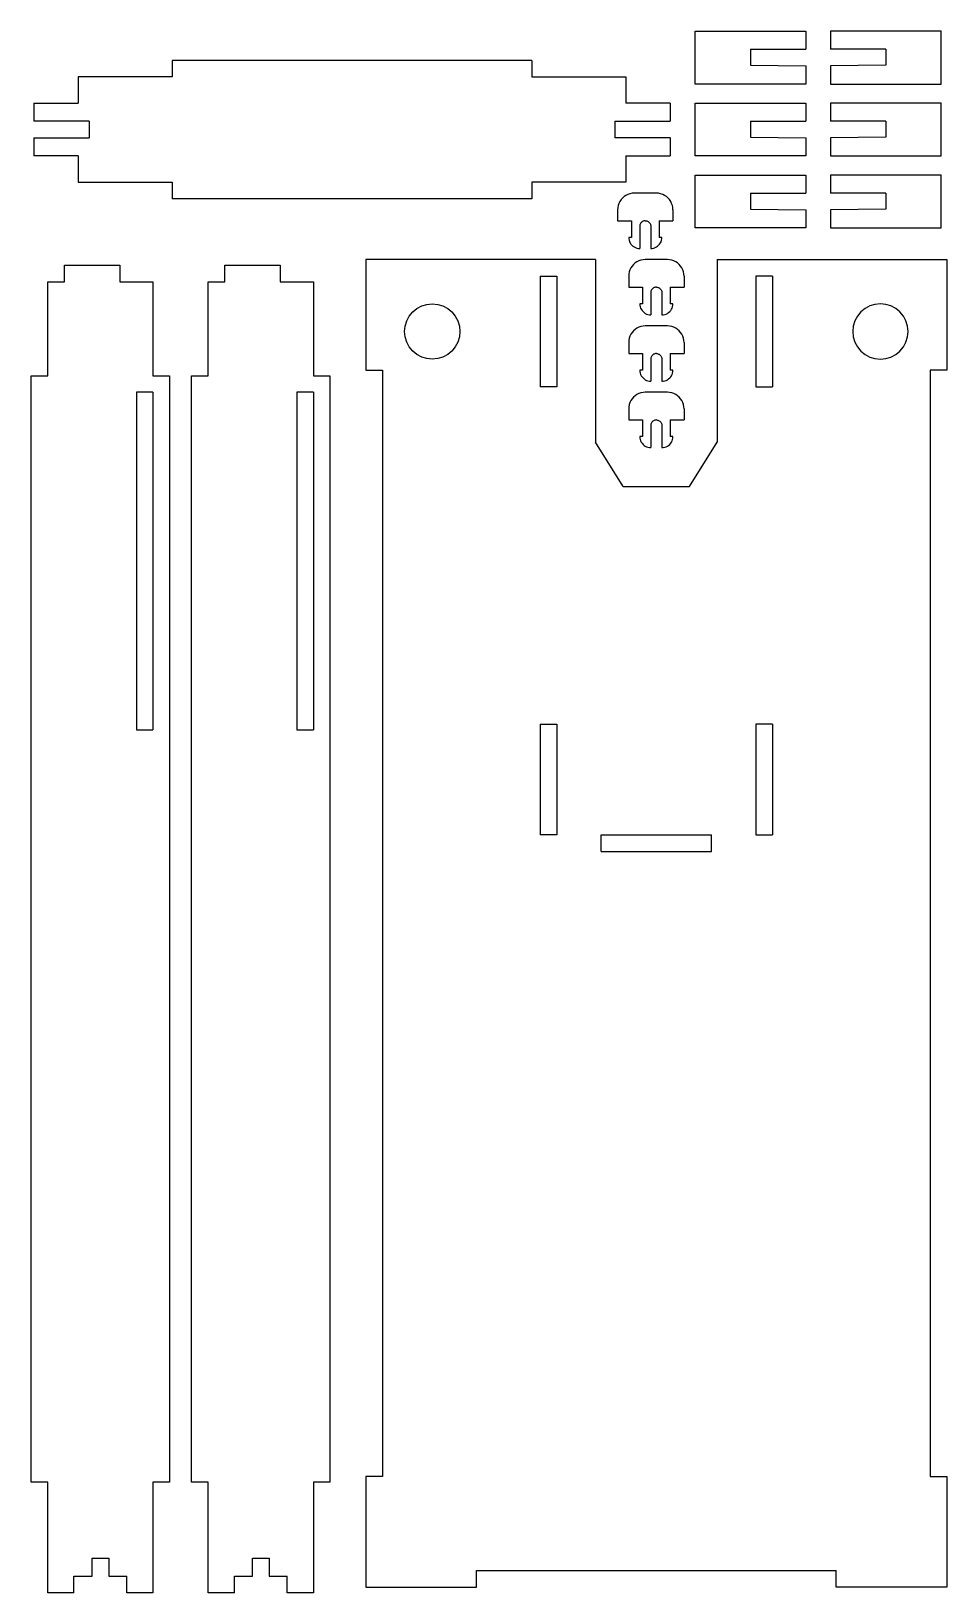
# Model space of a CAD drawing. Header units: metres. Extents: x 705 to 870, y -601 to -319.
import ezdxf

# ---------------------------------------------------------------- set-up
doc = ezdxf.new("R2010")
doc.units = ezdxf.units.M

msp = doc.modelspace()

# ---------------------------------------------------------------- linework, layer by layer
for p, q in [((825, -318.73), (845, -318.73)), ((825, -328.27), (825, -318.73)), ((845, -318.73), (845, -322)), ((869.5, -318.73), (849.5, -318.73)), ((849.5, -318.73), (849.5, -322)), ((869.5, -328.27), (869.5, -318.73)), ((730.5, -324), (730.5, -327)), ((795.5, -324), (730.5, -324)), ((795.5, -324), (795.5, -327)), ((835, -322), (835, -324.89)), ((835, -322), (845, -322)), ((859.5, -322), (849.5, -322)), ((859.5, -322), (859.5, -324.89)), ((730.5, -327), (713.5, -327)), ((713.5, -327), (713.5, -331.73)), ((795.5, -327), (812.5, -327)), ((812.5, -327), (812.5, -331.73)), ((835, -324.89), (845, -325)), ((845, -325), (845, -328.27)), ((859.5, -324.89), (849.5, -325)), ((849.5, -325), (849.5, -328.27)), ((845, -328.27), (825, -328.27)), ((849.5, -328.27), (869.5, -328.27)), ((705.5, -331.73), (705.5, -335)), ((705.5, -331.73), (713.5, -331.73)), ((820.5, -331.73), (812.5, -331.73)), ((820.5, -331.73), (820.5, -335)), ((825, -331.73), (845, -331.73)), ((825, -341.27), (825, -331.73)), ((845, -331.73), (845, -335)), ((869.5, -331.73), (849.5, -331.73)), ((849.5, -331.73), (849.5, -335)), ((869.5, -341.27), (869.5, -331.73)), ((715.5, -335), (705.5, -335)), ((715.5, -335), (715.5, -338)), ((810.5, -335), (810.5, -338)), ((810.5, -335), (820.5, -335)), ((835, -335), (835, -337.89)), ((835, -335), (845, -335)), ((859.5, -335), (849.5, -335)), ((859.5, -335), (859.5, -337.89)), ((705.5, -338), (705.5, -341.27)), ((705.5, -338), (715.5, -338)), ((820.5, -338), (810.5, -338)), ((820.5, -338), (820.5, -341.27)), ((835, -337.89), (845, -338)), ((845, -338), (845, -341.27)), ((859.5, -337.89), (849.5, -338)), ((849.5, -338), (849.5, -341.27)), ((713.5, -341.27), (705.5, -341.27)), ((713.5, -341.27), (713.5, -346)), ((812.5, -341.27), (812.5, -346)), ((812.5, -341.27), (820.5, -341.27)), ((845, -341.27), (825, -341.27)), ((849.5, -341.27), (869.5, -341.27)), ((713.5, -346), (730.5, -346)), ((730.5, -346), (730.5, -349)), ((812.5, -346), (795.5, -346)), ((795.5, -346), (795.5, -349)), ((825, -344.73), (845, -344.73)), ((825, -354.27), (825, -344.73)), ((845, -344.73), (845, -348)), ((869.5, -344.73), (849.5, -344.73)), ((849.5, -344.73), (849.5, -348)), ((869.5, -354.27), (869.5, -344.73)), ((795.5, -349), (730.5, -349)), ((811.23, -349.85), (811.1, -350.22)), ((811.4, -349.5), (811.23, -349.85)), ((811.62, -349.17), (811.4, -349.5)), ((811.88, -348.88), (811.62, -349.17)), ((812.17, -348.62), (811.88, -348.88)), ((812.5, -348.4), (812.17, -348.62)), ((812.85, -348.23), (812.5, -348.4)), ((813.22, -348.1), (812.85, -348.23)), ((813.61, -348.03), (813.22, -348.1)), ((814, -348), (813.61, -348.03)), ((818, -348), (814, -348)), ((818.39, -348.03), (818, -348)), ((818.78, -348.1), (818.39, -348.03)), ((819.15, -348.23), (818.78, -348.1)), ((819.5, -348.4), (819.15, -348.23)), ((819.83, -348.62), (819.5, -348.4)), ((820.12, -348.88), (819.83, -348.62)), ((820.38, -349.17), (820.12, -348.88)), ((820.6, -349.5), (820.38, -349.17)), ((820.77, -349.85), (820.6, -349.5)), ((820.9, -350.22), (820.77, -349.85)), ((835, -348), (835, -350.89)), ((835, -348), (845, -348)), ((859.5, -348), (849.5, -348)), ((859.5, -348), (859.5, -350.89)), ((811.03, -350.61), (811, -351)), ((811, -351), (811, -353)), ((811.1, -350.22), (811.03, -350.61)), ((820.97, -350.61), (820.9, -350.22)), ((821, -351), (820.97, -350.61)), ((821, -351), (821, -353)), ((835, -350.89), (845, -351)), ((845, -351), (845, -354.27)), ((859.5, -350.89), (849.5, -351)), ((849.5, -351), (849.5, -354.27)), ((811, -353), (813.5, -353)), ((813.5, -353), (813.5, -356)), ((815.01, -353.87), (815, -354)), ((815, -354), (815, -358)), ((815.03, -353.74), (815.01, -353.87)), ((815.08, -353.62), (815.03, -353.74)), ((815.13, -353.5), (815.08, -353.62)), ((815.21, -353.39), (815.13, -353.5)), ((815.29, -353.29), (815.21, -353.39)), ((815.39, -353.21), (815.29, -353.29)), ((815.5, -353.13), (815.39, -353.21)), ((815.62, -353.08), (815.5, -353.13)), ((815.74, -353.03), (815.62, -353.08)), ((815.87, -353.01), (815.74, -353.03)), ((816, -353), (815.87, -353.01)), ((816, -353), (816.13, -353.01)), ((816.13, -353.01), (816.26, -353.03)), ((816.26, -353.03), (816.38, -353.08)), ((816.38, -353.08), (816.5, -353.13)), ((816.5, -353.13), (816.61, -353.21)), ((816.61, -353.21), (816.71, -353.29)), ((816.71, -353.29), (816.79, -353.39)), ((816.79, -353.39), (816.87, -353.5)), ((816.87, -353.5), (816.92, -353.62)), ((816.92, -353.62), (816.97, -353.74)), ((816.97, -353.74), (816.99, -353.87)), ((816.99, -353.87), (817, -354)), ((817, -354), (817, -358)), ((818.5, -353), (821, -353)), ((818.5, -353), (818.5, -356)), ((845, -354.27), (825, -354.27)), ((849.5, -354.27), (869.5, -354.27)), ((813.5, -356), (813, -356)), ((813, -356), (813.02, -356.26)), ((813.02, -356.26), (813.07, -356.52)), ((813.07, -356.52), (813.15, -356.77)), ((813.15, -356.77), (813.27, -357)), ((813.27, -357), (813.41, -357.22)), ((813.41, -357.22), (813.59, -357.41)), ((813.59, -357.41), (813.78, -357.59)), ((813.78, -357.59), (814, -357.73)), ((814, -357.73), (814.23, -357.85)), ((814.23, -357.85), (814.48, -357.93)), ((814.48, -357.93), (814.74, -357.98)), ((814.74, -357.98), (815, -358)), ((817, -358), (817.26, -357.98)), ((817.26, -357.98), (817.52, -357.93)), ((817.52, -357.93), (817.77, -357.85)), ((817.77, -357.85), (818, -357.73)), ((818, -357.73), (818.22, -357.59)), ((818.22, -357.59), (818.41, -357.41)), ((818.41, -357.41), (818.59, -357.22)), ((819, -356), (818.5, -356)), ((818.59, -357.22), (818.73, -357)), ((818.73, -357), (818.85, -356.77)), ((818.85, -356.77), (818.93, -356.52)), ((818.93, -356.52), (818.98, -356.26)), ((818.98, -356.26), (819, -356)), ((711, -361), (721, -361)), ((711, -364), (711, -361)), ((721, -361), (721, -364)), ((740, -361), (750, -361)), ((740, -364), (740, -361)), ((750, -361), (750, -364)), ((807, -360), (765.5, -360)), ((765.5, -360), (765.5, -380)), ((807, -360), (807, -393)), ((813.62, -361.17), (813.4, -361.5)), ((813.88, -360.88), (813.62, -361.17)), ((814.17, -360.62), (813.88, -360.88)), ((814.5, -360.4), (814.17, -360.62)), ((814.85, -360.23), (814.5, -360.4)), ((815.22, -360.1), (814.85, -360.23)), ((815.61, -360.03), (815.22, -360.1)), ((816, -360), (815.61, -360.03)), ((820, -360), (816, -360)), ((820.39, -360.03), (820, -360)), ((820.78, -360.1), (820.39, -360.03)), ((821.15, -360.23), (820.78, -360.1)), ((821.5, -360.4), (821.15, -360.23)), ((821.83, -360.62), (821.5, -360.4)), ((822.12, -360.88), (821.83, -360.62)), ((822.38, -361.17), (822.12, -360.88)), ((822.6, -361.5), (822.38, -361.17)), ((829, -360), (870.5, -360)), ((829, -360), (829, -393)), ((870.5, -360), (870.5, -380)), ((708, -364), (711, -364)), ((708, -381), (708, -364)), ((721, -364), (727, -364)), ((727, -364), (727, -381)), ((737, -364), (740, -364)), ((737, -381), (737, -364)), ((750, -364), (756, -364)), ((756, -364), (756, -381)), ((797, -363), (797, -383)), ((797, -363), (800, -363)), ((800, -363), (800, -383)), ((813.03, -362.61), (813, -363)), ((813, -363), (813, -365)), ((813.1, -362.22), (813.03, -362.61)), ((813.23, -361.85), (813.1, -362.22)), ((813.4, -361.5), (813.23, -361.85)), ((822.77, -361.85), (822.6, -361.5)), ((822.9, -362.22), (822.77, -361.85)), ((822.97, -362.61), (822.9, -362.22)), ((823, -363), (822.97, -362.61)), ((823, -363), (823, -365)), ((836, -363), (836, -383)), ((839, -363), (836, -363)), ((839, -363), (839, -383)), ((813, -365), (815.5, -365)), ((815.5, -365), (815.5, -368)), ((817.01, -365.87), (817, -366)), ((817, -366), (817, -370)), ((817.03, -365.74), (817.01, -365.87)), ((817.08, -365.62), (817.03, -365.74)), ((817.13, -365.5), (817.08, -365.62)), ((817.21, -365.39), (817.13, -365.5)), ((817.29, -365.29), (817.21, -365.39)), ((817.39, -365.21), (817.29, -365.29)), ((817.5, -365.13), (817.39, -365.21)), ((817.62, -365.08), (817.5, -365.13)), ((817.74, -365.03), (817.62, -365.08)), ((817.87, -365.01), (817.74, -365.03)), ((818, -365), (817.87, -365.01)), ((818, -365), (818.13, -365.01)), ((818.13, -365.01), (818.26, -365.03)), ((818.26, -365.03), (818.38, -365.08)), ((818.38, -365.08), (818.5, -365.13)), ((818.5, -365.13), (818.61, -365.21)), ((818.61, -365.21), (818.71, -365.29)), ((818.71, -365.29), (818.79, -365.39)), ((818.79, -365.39), (818.87, -365.5)), ((818.87, -365.5), (818.92, -365.62)), ((818.92, -365.62), (818.97, -365.74)), ((818.97, -365.74), (818.99, -365.87)), ((818.99, -365.87), (819, -366)), ((819, -366), (819, -370)), ((820.5, -365), (823, -365)), ((820.5, -365), (820.5, -368)), ((773.34, -370.22), (773.96, -369.46)), ((773.96, -369.46), (774.72, -368.84)), ((774.72, -368.84), (775.59, -368.38)), ((775.59, -368.38), (776.52, -368.1)), ((776.52, -368.1), (777.5, -368)), ((777.5, -368), (778.48, -368.1)), ((778.48, -368.1), (779.41, -368.38)), ((779.41, -368.38), (780.28, -368.84)), ((780.28, -368.84), (781.04, -369.46)), ((781.04, -369.46), (781.66, -370.22)), ((815.5, -368), (815, -368)), ((815, -368), (815.02, -368.26)), ((815.02, -368.26), (815.07, -368.52)), ((815.07, -368.52), (815.15, -368.77)), ((815.15, -368.77), (815.27, -369)), ((815.27, -369), (815.41, -369.22)), ((815.41, -369.22), (815.59, -369.41)), ((815.59, -369.41), (815.78, -369.59)), ((815.78, -369.59), (816, -369.73)), ((816, -369.73), (816.23, -369.85)), ((819.77, -369.85), (820, -369.73)), ((820, -369.73), (820.22, -369.59)), ((820.22, -369.59), (820.41, -369.41)), ((820.41, -369.41), (820.59, -369.22)), ((821, -368), (820.5, -368)), ((820.59, -369.22), (820.73, -369)), ((820.73, -369), (820.85, -368.77)), ((820.85, -368.77), (820.93, -368.52)), ((820.93, -368.52), (820.98, -368.26)), ((820.98, -368.26), (821, -368)), ((854.96, -369.46), (854.34, -370.22)), ((855.72, -368.84), (854.96, -369.46)), ((856.59, -368.38), (855.72, -368.84)), ((857.52, -368.1), (856.59, -368.38)), ((858.5, -368), (857.52, -368.1)), ((859.48, -368.1), (858.5, -368)), ((860.41, -368.38), (859.48, -368.1)), ((861.28, -368.84), (860.41, -368.38)), ((862.04, -369.46), (861.28, -368.84)), ((862.66, -370.22), (862.04, -369.46)), ((772.5, -373), (772.6, -372.02)), ((772.6, -372.02), (772.88, -371.09)), ((772.88, -371.09), (773.34, -370.22)), ((781.66, -370.22), (782.12, -371.09)), ((782.12, -371.09), (782.4, -372.02)), ((782.4, -372.02), (782.5, -373)), ((814.5, -372.4), (814.17, -372.62)), ((814.85, -372.23), (814.5, -372.4)), ((815.22, -372.1), (814.85, -372.23)), ((815.61, -372.03), (815.22, -372.1)), ((816, -372), (815.61, -372.03)), ((820, -372), (816, -372)), ((816.23, -369.85), (816.48, -369.93)), ((816.48, -369.93), (816.74, -369.98)), ((816.74, -369.98), (817, -370)), ((819, -370), (819.26, -369.98)), ((819.26, -369.98), (819.52, -369.93)), ((819.52, -369.93), (819.77, -369.85)), ((820.39, -372.03), (820, -372)), ((820.78, -372.1), (820.39, -372.03)), ((821.15, -372.23), (820.78, -372.1)), ((821.5, -372.4), (821.15, -372.23)), ((821.83, -372.62), (821.5, -372.4)), ((853.6, -372.02), (853.5, -373)), ((853.88, -371.09), (853.6, -372.02)), ((854.34, -370.22), (853.88, -371.09)), ((863.12, -371.09), (862.66, -370.22)), ((863.4, -372.02), (863.12, -371.09)), ((863.5, -373), (863.4, -372.02)), ((772.6, -373.98), (772.5, -373)), ((772.88, -374.91), (772.6, -373.98)), ((773.34, -375.78), (772.88, -374.91)), ((782.12, -374.91), (781.66, -375.78)), ((782.4, -373.98), (782.12, -374.91)), ((782.5, -373), (782.4, -373.98)), ((813.03, -374.61), (813, -375)), ((813, -375), (813, -377)), ((813.1, -374.22), (813.03, -374.61)), ((813.23, -373.85), (813.1, -374.22)), ((813.4, -373.5), (813.23, -373.85)), ((813.62, -373.17), (813.4, -373.5)), ((813.88, -372.88), (813.62, -373.17)), ((814.17, -372.62), (813.88, -372.88)), ((822.12, -372.88), (821.83, -372.62)), ((822.38, -373.17), (822.12, -372.88)), ((822.6, -373.5), (822.38, -373.17)), ((822.77, -373.85), (822.6, -373.5)), ((822.9, -374.22), (822.77, -373.85)), ((822.97, -374.61), (822.9, -374.22)), ((823, -375), (822.97, -374.61)), ((823, -375), (823, -377)), ((853.5, -373), (853.6, -373.98)), ((853.6, -373.98), (853.88, -374.91)), ((853.88, -374.91), (854.34, -375.78)), ((862.66, -375.78), (863.12, -374.91)), ((863.12, -374.91), (863.4, -373.98)), ((863.4, -373.98), (863.5, -373)), ((773.96, -376.54), (773.34, -375.78)), ((774.72, -377.16), (773.96, -376.54)), ((775.59, -377.62), (774.72, -377.16)), ((776.52, -377.9), (775.59, -377.62)), ((777.5, -378), (776.52, -377.9)), ((778.48, -377.9), (777.5, -378)), ((779.41, -377.62), (778.48, -377.9)), ((780.28, -377.16), (779.41, -377.62)), ((781.04, -376.54), (780.28, -377.16)), ((781.66, -375.78), (781.04, -376.54)), ((813, -377), (815.5, -377)), ((815.5, -377), (815.5, -380)), ((817.01, -377.87), (817, -378)), ((817, -378), (817, -382)), ((817.03, -377.74), (817.01, -377.87)), ((817.08, -377.62), (817.03, -377.74)), ((817.13, -377.5), (817.08, -377.62)), ((817.21, -377.39), (817.13, -377.5)), ((817.29, -377.29), (817.21, -377.39)), ((817.39, -377.21), (817.29, -377.29)), ((817.5, -377.13), (817.39, -377.21)), ((817.62, -377.08), (817.5, -377.13)), ((817.74, -377.03), (817.62, -377.08)), ((817.87, -377.01), (817.74, -377.03)), ((818, -377), (817.87, -377.01)), ((818, -377), (818.13, -377.01)), ((818.13, -377.01), (818.26, -377.03)), ((818.26, -377.03), (818.38, -377.08)), ((818.38, -377.08), (818.5, -377.13)), ((818.5, -377.13), (818.61, -377.21)), ((818.61, -377.21), (818.71, -377.29)), ((818.71, -377.29), (818.79, -377.39)), ((818.79, -377.39), (818.87, -377.5)), ((818.87, -377.5), (818.92, -377.62)), ((818.92, -377.62), (818.97, -377.74)), ((818.97, -377.74), (818.99, -377.87)), ((818.99, -377.87), (819, -378)), ((819, -378), (819, -382)), ((820.5, -377), (823, -377)), ((820.5, -377), (820.5, -380)), ((854.34, -375.78), (854.96, -376.54)), ((854.96, -376.54), (855.72, -377.16)), ((855.72, -377.16), (856.59, -377.62)), ((856.59, -377.62), (857.52, -377.9)), ((857.52, -377.9), (858.5, -378)), ((858.5, -378), (859.48, -377.9)), ((859.48, -377.9), (860.41, -377.62)), ((860.41, -377.62), (861.28, -377.16)), ((861.28, -377.16), (862.04, -376.54)), ((862.04, -376.54), (862.66, -375.78)), ((705, -381), (708, -381)), ((705, -581), (705, -381)), ((727, -381), (730, -381)), ((730, -381), (730, -581)), ((734, -381), (737, -381)), ((734, -581), (734, -381)), ((756, -381), (759, -381)), ((759, -381), (759, -581)), ((765.5, -380), (768.5, -380)), ((768.5, -380), (768.5, -580)), ((815.5, -380), (815, -380)), ((815, -380), (815.02, -380.26)), ((815.02, -380.26), (815.07, -380.52)), ((815.07, -380.52), (815.15, -380.77)), ((815.15, -380.77), (815.27, -381)), ((815.27, -381), (815.41, -381.22)), ((821, -380), (820.5, -380)), ((820.59, -381.22), (820.73, -381)), ((820.73, -381), (820.85, -380.77)), ((820.85, -380.77), (820.93, -380.52)), ((820.93, -380.52), (820.98, -380.26)), ((820.98, -380.26), (821, -380)), ((870.5, -380), (867.5, -380)), ((867.5, -380), (867.5, -580)), ((800, -383), (797, -383)), ((815.41, -381.22), (815.59, -381.41)), ((815.59, -381.41), (815.78, -381.59)), ((815.78, -381.59), (816, -381.73)), ((816, -381.73), (816.23, -381.85)), ((816.23, -381.85), (816.48, -381.93)), ((816.48, -381.93), (816.74, -381.98)), ((816.74, -381.98), (817, -382)), ((819, -382), (819.26, -381.98)), ((819.26, -381.98), (819.52, -381.93)), ((819.52, -381.93), (819.77, -381.85)), ((819.77, -381.85), (820, -381.73)), ((820, -381.73), (820.22, -381.59)), ((820.22, -381.59), (820.41, -381.41)), ((820.41, -381.41), (820.59, -381.22)), ((836, -383), (839, -383)), ((727, -384), (724, -384)), ((724, -384), (724, -445)), ((727, -384), (727, -445)), ((756, -384), (753, -384)), ((753, -384), (753, -445)), ((756, -384), (756, -445)), ((813.03, -386.61), (813, -387)), ((813.1, -386.22), (813.03, -386.61)), ((813.23, -385.85), (813.1, -386.22)), ((813.4, -385.5), (813.23, -385.85)), ((813.62, -385.17), (813.4, -385.5)), ((813.88, -384.88), (813.62, -385.17)), ((814.17, -384.62), (813.88, -384.88)), ((814.5, -384.4), (814.17, -384.62)), ((814.85, -384.23), (814.5, -384.4)), ((815.22, -384.1), (814.85, -384.23)), ((815.61, -384.03), (815.22, -384.1)), ((816, -384), (815.61, -384.03)), ((820, -384), (816, -384)), ((820.39, -384.03), (820, -384)), ((820.78, -384.1), (820.39, -384.03)), ((821.15, -384.23), (820.78, -384.1)), ((821.5, -384.4), (821.15, -384.23)), ((821.83, -384.62), (821.5, -384.4)), ((822.12, -384.88), (821.83, -384.62)), ((822.38, -385.17), (822.12, -384.88)), ((822.6, -385.5), (822.38, -385.17)), ((822.77, -385.85), (822.6, -385.5)), ((822.9, -386.22), (822.77, -385.85)), ((822.97, -386.61), (822.9, -386.22)), ((823, -387), (822.97, -386.61)), ((813, -387), (813, -389)), ((813, -389), (815.5, -389)), ((815.5, -389), (815.5, -392)), ((817.13, -389.5), (817.08, -389.62)), ((817.21, -389.39), (817.13, -389.5)), ((817.29, -389.29), (817.21, -389.39)), ((817.39, -389.21), (817.29, -389.29)), ((817.5, -389.13), (817.39, -389.21)), ((817.62, -389.08), (817.5, -389.13)), ((817.74, -389.03), (817.62, -389.08)), ((817.87, -389.01), (817.74, -389.03)), ((818, -389), (817.87, -389.01)), ((818, -389), (818.13, -389.01)), ((818.13, -389.01), (818.26, -389.03)), ((818.26, -389.03), (818.38, -389.08)), ((818.38, -389.08), (818.5, -389.13)), ((818.5, -389.13), (818.61, -389.21)), ((818.61, -389.21), (818.71, -389.29)), ((818.71, -389.29), (818.79, -389.39)), ((818.79, -389.39), (818.87, -389.5)), ((818.87, -389.5), (818.92, -389.62)), ((820.5, -389), (823, -389)), ((820.5, -389), (820.5, -392)), ((823, -387), (823, -389)), ((815.5, -392), (815, -392)), ((815, -392), (815.02, -392.26)), ((815.02, -392.26), (815.07, -392.52)), ((817.01, -389.87), (817, -390)), ((817, -390), (817, -394)), ((817.03, -389.74), (817.01, -389.87)), ((817.08, -389.62), (817.03, -389.74)), ((818.92, -389.62), (818.97, -389.74)), ((818.97, -389.74), (818.99, -389.87)), ((818.99, -389.87), (819, -390)), ((819, -390), (819, -394)), ((821, -392), (820.5, -392)), ((820.93, -392.52), (820.98, -392.26)), ((820.98, -392.26), (821, -392)), ((812, -401), (807, -393)), ((815.07, -392.52), (815.15, -392.77)), ((815.15, -392.77), (815.27, -393)), ((815.27, -393), (815.41, -393.22)), ((815.41, -393.22), (815.59, -393.41)), ((815.59, -393.41), (815.78, -393.59)), ((815.78, -393.59), (816, -393.73)), ((816, -393.73), (816.23, -393.85)), ((816.23, -393.85), (816.48, -393.93)), ((816.48, -393.93), (816.74, -393.98)), ((816.74, -393.98), (817, -394)), ((819, -394), (819.26, -393.98)), ((819.26, -393.98), (819.52, -393.93)), ((819.52, -393.93), (819.77, -393.85)), ((819.77, -393.85), (820, -393.73)), ((820, -393.73), (820.22, -393.59)), ((820.22, -393.59), (820.41, -393.41)), ((820.41, -393.41), (820.59, -393.22)), ((820.59, -393.22), (820.73, -393)), ((820.73, -393), (820.85, -392.77)), ((820.85, -392.77), (820.93, -392.52)), ((824, -401), (829, -393)), ((812, -401), (824, -401)), ((724, -445), (727, -445)), ((753, -445), (756, -445)), ((797, -444), (797, -464)), ((797, -444), (800, -444)), ((800, -444), (800, -464)), ((836, -444), (836, -464)), ((839, -444), (836, -444)), ((839, -444), (839, -464)), ((800, -464), (797, -464)), ((808, -467), (808, -464)), ((808, -464), (828, -464)), ((828, -467), (828, -464)), ((836, -464), (839, -464)), ((808, -467), (828, -467)), ((708, -581), (705, -581)), ((708, -601), (708, -581)), ((730, -581), (727, -581)), ((727, -581), (727, -601)), ((737, -581), (734, -581)), ((737, -601), (737, -581)), ((759, -581), (756, -581)), ((756, -581), (756, -601)), ((768.5, -580), (765.5, -580)), ((765.5, -580), (765.5, -600)), ((867.5, -580), (870.5, -580)), ((870.5, -580), (870.5, -600)), ((716, -598), (716, -594.73)), ((716, -594.73), (719, -594.73)), ((719, -594.73), (719, -598)), ((745, -598), (745, -594.73)), ((745, -594.73), (748, -594.73)), ((748, -594.73), (748, -598)), ((712.73, -601), (712.73, -598)), ((712.73, -598), (716, -598)), ((719, -598), (722.27, -598)), ((722.27, -601), (722.27, -598)), ((741.73, -601), (741.73, -598)), ((741.73, -598), (745, -598)), ((748, -598), (751.27, -598)), ((751.27, -601), (751.27, -598)), ((785.5, -600), (785.5, -597)), ((785.5, -597), (850.5, -597)), ((850.5, -600), (850.5, -597)), ((712.73, -601), (708, -601)), ((727, -601), (722.27, -601)), ((741.73, -601), (737, -601)), ((756, -601), (751.27, -601)), ((765.5, -600), (785.5, -600)), ((870.5, -600), (850.5, -600))]:
    msp.add_line(p, q)

doc.saveas('drawing.dxf')
